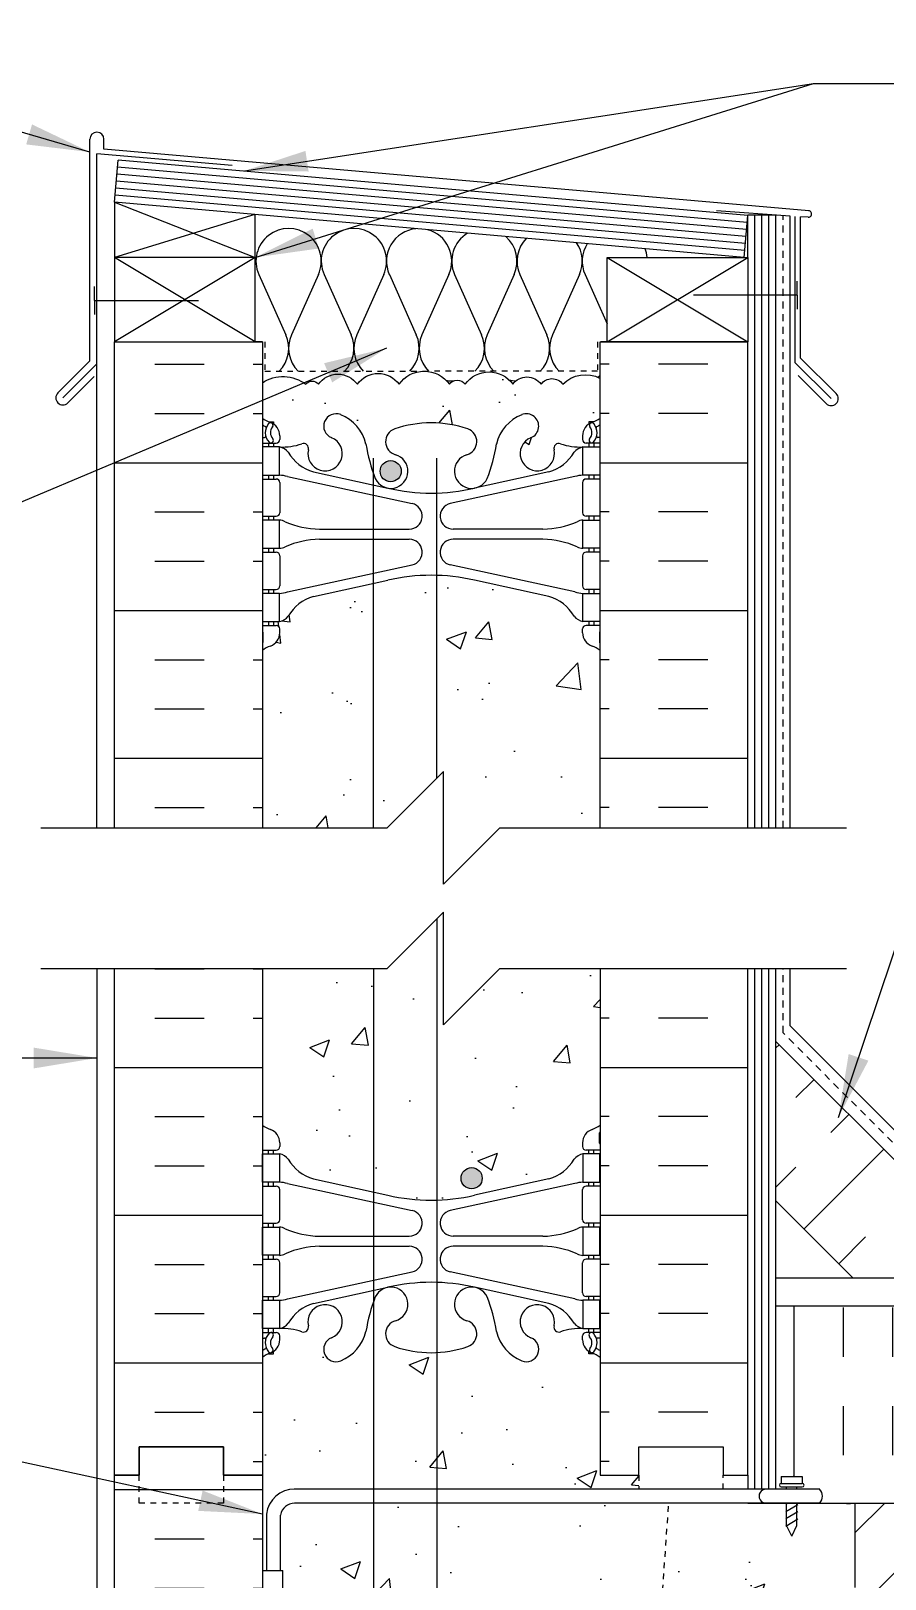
# Model space of a CAD drawing. Header units: inches. Extents: x 75.7 to 124.6, y 98.3 to 176.3.
# Drawn here: x 92.19 to 107.37, y 148.44 to 175.94 of the extents above; entities that cross this region are included whole.
import ezdxf

# ---------------------------------------------------------------- set-up
doc = ezdxf.new("R2010")
doc.units = ezdxf.units.IN
doc.header["$LTSCALE"] = 0.5
doc.header["$MEASUREMENT"] = 0
doc.linetypes.add('DASHED2', pattern=[0.375, 0.25, -0.125])
doc.linetypes.add('HIDDEN2', pattern=[0.1875, 0.125, -0.0625])
for name, color, linetype in [('HATCH', 12, 'Continuous'), ('Hidden2', 12, 'HIDDEN2'), ('line25', 2, 'Continuous'), ('LINE3', 3, 'Continuous'), ('LINE50', 5, 'Continuous'), ('LINE9', 9, 'Continuous'), ('TEXT', 4, 'Continuous'), ('Web_Edge', 9, 'Continuous')]:
    doc.layers.add(name, color=color, linetype=linetype)
doc.styles.add('DIM', font='romans.shx', dxfattribs={"width": 0.7})
doc.dimstyles.new('ext_12', dxfattribs={"dimscale": 12, "dimtxt": 0.09375, "dimasz": 0.09375, "dimexe": 0.09375, "dimexo": 0.0625, "dimgap": 0.0625, "dimtad": 1, "dimdec": 1, "dimzin": 3, "dimdsep": 46, "dimlunit": 4, "dimtxsty": 'DIM', "dimcen": 0.09, "dimdle": 0.09375, "dimclrt": 4, "dimadec": 0, "dimazin": 0, "dimtfac": 1, "dimtdec": 1, "dimtmove": 2, "dimatfit": 3, "dimfxl": 1, "dimfrac": 2, "dimtolj": 1, "dimtzin": 0, "dimarcsym": 0})

msp = doc.modelspace()

# ---------------------------------------------------------------- hatches: boundary and pattern name
at = {"layer": 'HATCH'}
h = msp.add_hatch(dxfattribs=at)
h.set_pattern_fill('INSUL', color=256, scale=7, style=0)
h.set_pattern_definition([(0, (-2829.857, -243.8546), (0, 2.625), []), (0, (-2829.857, -242.9796), (0, 2.625), [0.875, -0.875]), (0, (-2829.857, -242.1046), (0, 2.625), [0.875, -0.875])])
h.paths.add_polyline_path([(93.68, 161.787), (96.305, 161.787), (96.305, 170.419), (93.68, 170.419)])
h = msp.add_hatch(dxfattribs=at)
h.set_pattern_fill('INSUL', color=256, scale=7, style=0)
h.set_pattern_definition([(180, (3028.4662, -243.8546), (0, 2.625), []), (180, (3028.4662, -242.9796), (0, 2.625), [0.875, -0.875]), (180, (3028.4662, -242.1046), (0, 2.625), [0.875, -0.875])])
h.paths.add_polyline_path([(102.305, 161.787), (104.93, 161.787), (104.93, 170.419), (102.305, 170.419)])
h = msp.add_hatch(dxfattribs=at)
h.set_pattern_fill('AR-CONC', color=256, scale=0.5)
h.paths.add_polyline_path([(102.305, 126.068, 0.082415), (102.161, 126.147, -0.317837), (101.995, 126.383), (101.995, 126.451, -0.414214), (102.057, 126.513), (102.105, 126.513), (102.105, 126.583), (102, 126.583, -0.188973), (101.844, 126.678, 0.196323), (101.395, 127.024), (100.073, 127.315, 0.057795), (99.305, 127.404, 0.057795), (98.536, 127.315), (97.215, 127.024, 0.196323), (96.765, 126.678, -0.188973), (96.61, 126.583), (96.505, 126.583), (96.505, 126.513), (96.552, 126.513, -0.414214), (96.615, 126.451), (96.615, 126.383, -0.317837), (96.448, 126.147, 0.082415), (96.305, 126.068), (96.305, 123.289), (98.305, 123.289), (99.305, 124.289), (99.305, 123.289), (99.305, 122.289), (100.305, 123.289), (102.305, 123.289)])
h.paths.add_polyline_path([(101.805, 133.931, 0.291097), (101.517, 134.384), (100.258, 134.973, 0.093369), (99.451, 135.18, 0.016332), (99.305, 135.185, 0.109869), (98.351, 134.973), (97.093, 134.384, 0.291097), (96.805, 133.931), (96.805, 132.79), (96.925, 132.59), (96.925, 132.478), (96.305, 132.478), (96.305, 132.287), (96.305, 130.198, 0.064398), (96.415, 130.132), (96.505, 130.132), (96.505, 130.09, -0.249069), (96.615, 129.883), (96.615, 129.816, -0.414214), (96.552, 129.753), (96.505, 129.753), (96.505, 129.683), (96.61, 129.683, 0.10046), (97.003, 129.74, -0.601435), (97.123, 129.635, 2.182095), (97.533, 129.848, -1), (97.696, 130.257, -0.24438), (98.145, 129.736, 0.053157), (98.311, 129.122, 0.223253), (98.511, 128.957), (98.53, 128.953, 0.955472), (98.669, 129.546, -0.735593), (98.656, 130.004, -0.082755), (99.305, 130.112, -0.082755), (99.953, 130.004, -0.735593), (99.94, 129.546, 0.955472), (100.079, 128.953), (100.098, 128.957, 0.223253), (100.299, 129.122, 0.053157), (100.464, 129.736, -0.24438), (100.913, 130.257, -1), (101.076, 129.848, 2.182095), (101.486, 129.635, -0.601435), (101.606, 129.74, 0.10046), (102, 129.683), (102.105, 129.683), (102.105, 129.753), (102.057, 129.753, -0.414214), (101.995, 129.816), (101.995, 129.883, -0.249069), (102.105, 130.09), (102.105, 130.132), (102.195, 130.132, 0.064398), (102.305, 130.198), (102.305, 132.287), (102.305, 132.478), (101.685, 132.478), (101.685, 132.59), (101.805, 132.79)])
h.paths.add_polyline_path([(99.19, 135.815, 0.413582), (98.815, 136.189), (97.43, 136.189, 0.414214), (96.805, 135.564), (96.805, 135.037, 0.549071), (97.339, 134.698), (98.351, 135.172, -0.053094), (98.801, 135.327, 0.350119)])
h.paths.add_polyline_path([(98.801, 137.232, -0.053094), (98.351, 137.387), (97.339, 137.861, 0.549071), (96.805, 137.521), (96.805, 136.994, 0.414214), (97.43, 136.369), (98.815, 136.369, 0.085652), (98.94, 136.391, 0.316711), (99.19, 136.743, 0.350119)])
h.paths.add_polyline_path([(101.805, 136.994), (101.805, 137.521, 0.549071), (101.271, 137.861), (100.258, 137.387, -0.053094), (99.808, 137.232, 0.350119), (99.42, 136.743, 0.413582), (99.795, 136.369), (101.18, 136.369, 0.414214)])
h.paths.add_polyline_path([(101.805, 135.564, 0.414214), (101.18, 136.189), (99.795, 136.189, 0.413582), (99.42, 135.815, 0.350119), (99.808, 135.327, -0.053094), (100.258, 135.172), (101.271, 134.698, 0.549071), (101.805, 135.037)])
h.paths.add_polyline_path([(101.805, 140.749), (101.905, 140.749), (101.905, 140.779, -0.327813), (101.94, 140.827), (101.94, 141.032), (102.305, 141.032), (102.305, 141.581, 0.198272), (102.218, 141.525, 0.520567), (101.937, 141.525, 0.520567), (101.751, 141.525, 0.520567), (101.523, 141.525, 0.507124), (101.305, 141.525, 0.507124), (101.086, 141.525, 0.520567), (100.859, 141.525, 0.520567), (100.672, 141.525, 0.520567), (100.391, 141.525, 0.520567), (100.17, 141.525, 0.520567), (100.01, 141.525, 0.520567), (99.612, 141.525, 0.520567), (99.473, 141.525, 0.520567), (99.335, 141.525, 0.520567), (99.128, 141.525, 0.520567), (98.925, 141.525, 0.498871), (98.805, 141.539, 0.507124), (98.586, 141.539, 0.520567), (98.359, 141.539, 0.520567), (98.172, 141.539, 0.520567), (97.891, 141.539, 0.520567), (97.67, 141.539, 0.520567), (97.51, 141.539, 0.520567), (97.112, 141.539, 0.520567), (96.973, 141.539, 0.520567), (96.835, 141.539, 0.520567), (96.628, 141.539, 0.520567), (96.425, 141.539, 0.498871), (96.305, 141.553), (96.305, 141.032), (96.67, 141.032), (96.67, 140.827, -0.327813), (96.705, 140.779), (96.705, 140.749), (96.805, 140.749), (96.805, 139.234, 0.258958), (97.064, 138.767, -0.31131), (97.12, 138.637, 2.127293), (97.533, 138.861, -1), (97.696, 139.27, -0.325306), (98.163, 138.528, 0.10488), (98.335, 137.716, 1.422913), (98.669, 138.183, -0.735593), (98.656, 138.641, -0.082755), (99.305, 138.749, -0.082755), (99.953, 138.641, -0.735593), (99.94, 138.183, 1.422913), (100.274, 137.716, 0.10488), (100.446, 138.528, -0.325306), (100.913, 139.27, -1), (101.076, 138.861, 2.127293), (101.489, 138.637, -0.31131), (101.545, 138.767, 0.258958), (101.805, 139.234)])
h.paths.add_polyline_path([(103.156, 144.506), (103.281, 146.292, 0.932515), (103.333, 147.039), (103.525, 149.787), (96.874, 149.787, 0.366745), (96.63, 149.576), (96.63, 148.592), (96.67, 148.592), (96.67, 147.392), (96.305, 147.392), (96.305, 146.642), (96.67, 146.642), (96.67, 145.442), (96.305, 145.442), (96.305, 144.692), (96.67, 144.692), (96.67, 143.492), (96.305, 143.492), (96.305, 142.742), (96.67, 142.742), (96.67, 141.662), (96.305, 141.662), (96.305, 141.553, -0.498871), (96.425, 141.539, -0.520567), (96.628, 141.539, -0.520567), (96.835, 141.539, -0.520567), (96.973, 141.539, -0.520567), (97.112, 141.539, -0.520567), (97.51, 141.539, -0.520567), (97.67, 141.539, -0.520567), (97.891, 141.539, -0.520567), (98.172, 141.539, -0.520567), (98.359, 141.539, -0.520567), (98.586, 141.539, -0.507124), (98.805, 141.539, -0.498871), (98.925, 141.525, -0.520567), (99.128, 141.525, -0.520567), (99.335, 141.525, -0.520567), (99.473, 141.525, -0.520567), (99.612, 141.525, -0.520567), (100.01, 141.525, -0.520567), (100.17, 141.525, -0.520567), (100.391, 141.525, -0.520567), (100.672, 141.525, -0.520567), (100.859, 141.525, -0.520567), (101.086, 141.525, -0.507124), (101.305, 141.525, -0.507124), (101.523, 141.525, -0.520567), (101.751, 141.525, -0.520567), (101.937, 141.525, -0.520567), (102.218, 141.525, -0.198272), (102.305, 141.581), (102.305, 141.787), (102.992, 141.787, -1), (102.992, 142.162)])
h.paths.add_polyline_path([(106.832, 148.287), (106.832, 149.787), (105.803, 149.787), (105.803, 149.389), (105.71, 149.202), (105.616, 149.389), (105.616, 149.787), (103.525, 149.787), (103.333, 147.039, -0.932515), (103.281, 146.292), (103.156, 144.506), (104.601, 144.658, -0.559194)])
h.paths.add_polyline_path([(106.832, 148.287, 0.559194), (104.601, 144.658, 1.788289)])
h.paths.add_polyline_path([(102.305, 152.376, 0.064398), (102.195, 152.442), (102.105, 152.442), (102.105, 152.484, -0.249069), (101.995, 152.691), (101.995, 152.758, -0.414214), (102.057, 152.821), (102.105, 152.821), (102.105, 152.891), (102, 152.891, 0.10046), (101.606, 152.834, -0.601435), (101.486, 152.939, 2.182095), (101.076, 152.726, -1), (100.913, 152.317, -0.24438), (100.464, 152.838, 0.053157), (100.299, 153.452, 0.223253), (100.098, 153.617), (100.079, 153.621, 0.955472), (99.94, 153.028, -0.735593), (99.953, 152.57, -0.082755), (99.305, 152.461, -0.082755), (98.656, 152.57, -0.735593), (98.669, 153.028, 0.955472), (98.53, 153.621), (98.511, 153.617, 0.223253), (98.311, 153.452, 0.053157), (98.145, 152.838, -0.24438), (97.696, 152.317, -1), (97.533, 152.726, 2.182095), (97.123, 152.939, -0.601435), (97.003, 152.834, 0.10046), (96.61, 152.891), (96.505, 152.891), (96.505, 152.821), (96.552, 152.821, -0.414214), (96.615, 152.758), (96.615, 152.691, -0.249069), (96.505, 152.484), (96.505, 152.442), (96.415, 152.442, 0.064398), (96.305, 152.376), (96.305, 150.287), (96.305, 148.592), (96.381, 148.592), (96.381, 149.594, -0.379483), (96.872, 150.037), (102.992, 150.037), (102.992, 150.287), (102.305, 150.287)])
h.paths.add_polyline_path([(101.995, 156.123), (101.995, 156.191, -0.317837), (102.161, 156.426, 0.082415), (102.305, 156.506), (102.305, 159.287), (100.523, 159.287), (99.523, 158.287), (99.523, 160.287), (98.523, 159.287), (96.305, 159.287), (96.305, 156.506, 0.082415), (96.448, 156.426, -0.317837), (96.615, 156.191), (96.615, 156.123, -0.414214), (96.552, 156.061), (96.505, 156.061), (96.505, 155.991), (96.61, 155.991, -0.188973), (96.765, 155.896, 0.196323), (97.215, 155.55), (98.536, 155.259, 0.057795), (99.305, 155.17, 0.057795), (100.073, 155.259), (101.395, 155.55, 0.196323), (101.844, 155.896, -0.188973), (102, 155.991), (102.105, 155.991), (102.105, 156.061), (102.057, 156.061, -0.414214)])
h.paths.add_polyline_path([(102.305, 164.936, 0.082415), (102.161, 165.015, -0.317837), (101.995, 165.251), (101.995, 165.319, -0.414214), (102.057, 165.381), (102.105, 165.381), (102.105, 165.451), (102, 165.451, -0.188973), (101.844, 165.546, 0.196323), (101.395, 165.892), (100.073, 166.183, 0.057795), (99.305, 166.272, 0.057795), (98.536, 166.183), (97.215, 165.892, 0.196323), (96.765, 165.546, -0.188973), (96.61, 165.451), (96.505, 165.451), (96.505, 165.381), (96.552, 165.381, -0.414214), (96.615, 165.319), (96.615, 165.251, -0.317837), (96.448, 165.015, 0.082415), (96.305, 164.936), (96.305, 161.787), (98.523, 161.787), (99.523, 162.787), (99.523, 160.787), (100.523, 161.787), (102.305, 161.787)])
h.paths.add_polyline_path([(102.305, 169.77, 0.336749), (101.643, 169.665, 0.520567), (101.256, 169.665, 0.520567), (100.756, 169.665, 0.520567), (99.909, 169.665, 0.520567), (99.627, 169.665, 0.520567), (98.733, 169.665, 0.520567), (97.993, 169.665, 0.520567), (97.3, 169.665, 0.520567), (97.08, 169.665, 0.321585), (96.305, 169.69), (96.305, 169.066, 0.064398), (96.415, 169), (96.505, 169), (96.505, 168.958, -0.249069), (96.615, 168.751), (96.615, 168.684, -0.414214), (96.552, 168.621), (96.505, 168.621), (96.505, 168.551), (96.61, 168.551, 0.10046), (97.003, 168.608, -0.601435), (97.123, 168.503, 2.182095), (97.533, 168.716, -1), (97.696, 169.125, -0.24438), (98.145, 168.604, 0.053157), (98.311, 167.99, 0.223253), (98.511, 167.825), (98.53, 167.821, 0.955472), (98.669, 168.414, -0.735593), (98.656, 168.872, -0.082755), (99.305, 168.98, -0.082755), (99.953, 168.872, -0.735593), (99.94, 168.414, 0.955472), (100.079, 167.821), (100.098, 167.825, 0.223253), (100.299, 167.99, 0.053157), (100.464, 168.604, -0.24438), (100.913, 169.125, -1), (101.076, 168.716, 2.182095), (101.486, 168.503, -0.601435), (101.606, 168.608, 0.10046), (102, 168.551), (102.105, 168.551), (102.105, 168.621), (102.057, 168.621, -0.414214), (101.995, 168.684), (101.995, 168.751, -0.249069), (102.105, 168.958), (102.105, 169), (102.195, 169, 0.064398), (102.305, 169.066)])
h = msp.add_hatch(dxfattribs=at)
h.set_pattern_fill('INSUL', color=256, scale=7, style=0)
h.set_pattern_definition([(0, (-2829.857, -246.7226), (0, 2.625), []), (0, (-2829.857, -245.8476), (0, 2.625), [0.875, -0.875]), (0, (-2829.857, -244.9726), (0, 2.625), [0.875, -0.875])])
h.paths.add_polyline_path([(96.305, 159.287), (93.68, 159.287), (93.68, 150.287), (94.117, 150.287), (94.117, 150.787), (95.617, 150.787), (95.617, 150.287), (96.305, 150.287)])
h = msp.add_hatch(dxfattribs=at)
h.set_pattern_fill('INSUL', color=256, scale=7, style=0)
h.set_pattern_definition([(180, (3028.4662, -246.7226), (0, 2.625), []), (180, (3028.4662, -245.8476), (0, 2.625), [0.875, -0.875]), (180, (3028.4662, -244.9726), (0, 2.625), [0.875, -0.875])])
h.paths.add_polyline_path([(104.93, 159.287), (102.305, 159.287), (102.305, 150.287), (102.992, 150.287), (102.992, 150.787), (104.492, 150.787), (104.492, 150.287), (104.93, 150.287)])
h = msp.add_hatch(dxfattribs=at)
h.set_pattern_fill('INSUL', color=256, scale=7, angle=45, style=0)
h.set_pattern_definition([(45, (-1.8736, -5.1142), (-1.856155, 1.856155), []), (45, (-2.4923, -4.4954), (-1.856155, 1.856155), [0.875, -0.875]), (45, (-3.111, -3.8767), (-1.856155, 1.856155), [0.875, -0.875])])
h.paths.add_polyline_path([(106.678, 153.912), (109.506, 153.912), (105.43, 157.989), (105.43, 155.16)])
h = msp.add_hatch(dxfattribs=at)
h.set_pattern_fill('INSUL', color=256, scale=7, angle=90, style=0)
h.set_pattern_definition([(90, (-1.8736, -5.1142), (-2.625, 2e-16), []), (90, (-2.7486, -5.1142), (-2.625, 2e-16), [0.875, -0.875]), (90, (-3.6236, -5.1142), (-2.625, 2e-16), [0.875, -0.875])])
edge = h.paths.add_edge_path()
edge.add_arc((105.897, 150.108), 0.0312, 270, 450)
edge.add_line((105.897, 150.139), (105.522, 150.139))
edge.add_arc((105.522, 150.108), 0.0312, 90, 270)
edge.add_line((105.522, 150.077), (105.897, 150.077))
h.paths.add_polyline_path([(105.897, 150.264), (105.897, 150.139), (105.522, 150.139), (105.522, 150.264)])
edge = h.paths.add_edge_path()
edge.add_line((105.616, 150.037), (105.616, 150.077))
edge.add_line((105.616, 150.077), (105.803, 150.077))
edge.add_line((105.803, 150.077), (105.803, 150.037))
edge.add_line((105.803, 150.037), (106.206, 150.037))
edge.add_arc((106.069, 149.911), 0.186, -41.8195, 42.6425, ccw=False)
edge.add_line((106.208, 149.787), (123.569, 149.787))
edge.add_line((123.569, 149.787), (123.569, 153.287))
edge.add_line((123.569, 153.287), (105.43, 153.287))
edge.add_line((105.43, 153.287), (105.43, 150.037))
edge.add_line((105.43, 150.037), (105.616, 150.037))
h = msp.add_hatch(dxfattribs=at)
h.set_pattern_fill('INSUL', color=256, scale=7, style=0)
h.set_pattern_definition([(0, (-2829.857, -264.7226), (0, 2.625), []), (0, (-2829.857, -263.8476), (0, 2.625), [0.875, -0.875]), (0, (-2829.857, -262.9726), (0, 2.625), [0.875, -0.875])])
h.paths.add_polyline_path([(93.68, 132.287), (94.117, 132.287), (94.117, 132.787), (95.617, 132.787), (95.617, 132.287), (96.305, 132.287), (96.305, 150.287), (95.617, 150.287), (95.617, 150.787), (94.117, 150.787), (94.117, 150.287), (93.68, 150.287)])
h = msp.add_hatch(dxfattribs=at)
h.set_pattern_fill('ANSI31', color=256, scale=8, style=0)
h.paths.add_polyline_path([(123.569, 147.248), (124.569, 148.248), (123.569, 148.248), (122.569, 148.248), (123.569, 149.248), (123.569, 149.787), (106.832, 149.787), (106.832, 148.287, -1.788289), (104.601, 144.658), (103.156, 144.506), (102.992, 142.162, 1), (102.992, 141.787), (123.569, 141.787)])
h.paths.add_polyline_path([(117.332, 145.787, -1), (122.332, 145.787, -1)], flags=16)
h.paths.add_polyline_path([(110.832, 145.787, -1), (115.832, 145.787, -1)], flags=16)
at = {"layer": 'LINE3'}
h = msp.add_hatch(color=256, dxfattribs=at)
h.paths.add_polyline_path([(98.77, 168.155, 0.831395), (98.402, 168.155)])
h.paths.add_polyline_path([(98.774, 168.121, 0.045935), (98.77, 168.155), (98.402, 168.155, 0.045935), (98.399, 168.121, 1)])
h = msp.add_hatch(color=256, dxfattribs=at)
h.paths.add_polyline_path([(100.207, 155.595, 0.831395), (99.839, 155.595)])
h.paths.add_polyline_path([(100.211, 155.56, 0.045935), (100.207, 155.595), (99.839, 155.595, 0.045935), (99.836, 155.56, 1)])

# ---------------------------------------------------------------- linework, layer by layer
at = {"layer": 'HATCH'}
for p, q in [((93.242, 170.082), (93.242, 174.018)), ((93.492, 173.843), (93.492, 174.018)), ((106.011, 172.747), (93.492, 173.843)), ((93.367, 170.03), (93.367, 173.759)), ((95.771, 173.549), (93.367, 173.759)), ((104.897, 172.293), (93.712, 173.271)), ((104.907, 172.417), (93.723, 173.396)), ((104.918, 172.542), (93.734, 173.52)), ((104.875, 172.044), (93.69, 173.022)), ((104.886, 172.168), (93.701, 173.147)), ((93.68, 172.898), (96.18, 171.919)), ((105.68, 172.653), (104.373, 172.744)), ((96.169, 172.68), (93.68, 171.919)), ((105.055, 161.787), (105.055, 172.67)), ((105.18, 161.787), (105.18, 172.67)), ((105.305, 161.787), (105.305, 172.67)), ((105.68, 161.787), (105.68, 172.653)), ((105.773, 170.048), (105.773, 172.646)), ((105.867, 170.131), (105.867, 172.642)), ((106.004, 172.634), (105.867, 172.642)), ((96.18, 170.419), (93.68, 171.919)), ((96.18, 171.919), (93.68, 170.419)), ((102.43, 170.419), (104.93, 171.919)), ((102.43, 171.919), (104.93, 170.419)), ((96.243, 171.615), (96.722, 170.542)), ((97.301, 171.616), (96.823, 170.542)), ((97.402, 171.615), (97.881, 170.542)), ((98.461, 171.616), (97.982, 170.542)), ((98.561, 171.615), (99.04, 170.542)), ((99.62, 171.616), (99.141, 170.542)), ((99.72, 171.615), (100.2, 170.542)), ((100.779, 171.616), (100.3, 170.542)), ((100.879, 171.615), (101.359, 170.542)), ((101.938, 171.616), (101.459, 170.542)), ((102.039, 171.615), (102.43, 170.741)), ((93.242, 170.082), (92.673, 169.513)), ((93.367, 170.03), (92.762, 169.424)), ((105.773, 170.048), (106.41, 169.411)), ((105.867, 170.131), (106.498, 169.5)), ((93.317, 169.803), (92.85, 169.336)), ((105.823, 169.822), (106.322, 169.323)), ((105.055, 150.037), (105.055, 159.287)), ((105.18, 150.037), (105.18, 159.287)), ((105.305, 150.037), (105.305, 159.287)), ((105.68, 158.269), (105.68, 159.287)), ((109.787, 154.162), (105.68, 158.269))]:
    msp.add_line(p, q, dxfattribs=at)
at = {"layer": 'HATCH', "color": 6, "linetype": 'DASHED2', "ltscale": 0.5}
for points in [[(94.992, 170.419), (96.349, 170.419), (96.349, 169.898), (99.305, 169.898)], [(103.617, 170.419), (102.261, 170.419), (102.261, 169.898), (99.305, 169.898)]]:
    msp.add_lwpolyline(points, dxfattribs=at)
at = {"layer": 'HATCH'}
msp.add_lwpolyline([(96.305, 169.69, -0.321585), (97.08, 169.665, -0.520567), (97.3, 169.665, -0.520567), (97.993, 169.665, -0.520567), (98.733, 169.665, -0.520567), (99.627, 169.665, -0.520567), (99.909, 169.665, -0.520567), (100.756, 169.665, -0.520567), (101.256, 169.665, -0.520567), (101.643, 169.665, -0.336749), (102.305, 169.77)], format="xyb", dxfattribs=at)
for centre, radius, start, end in [((93.367, 174.018), 0.125, 0, 180), ((106.007, 172.691), 0.0568, 266.6389, 86.6389), ((96.772, 171.852), 0.58, 335.9664, 204.0694), ((97.931, 171.852), 0.58, 335.9664, 204.0694), ((99.09, 171.852), 0.58, 95.5654, 204.0694), ((99.09, 171.852), 0.58, 335.9664, 74.4346), ((100.25, 171.852), 0.58, 121.0207, 204.0694), ((100.25, 171.852), 0.58, 335.9664, 48.9793), ((101.409, 171.852), 0.58, 135.6124, 204.0694), ((101.409, 171.852), 0.58, 335.9664, 34.3876), ((102.568, 171.852), 0.58, 147.5967, 204.0694), ((102.568, 171.852), 0.58, 6.6407, 22.4033), ((96.193, 170.306), 0.58, 315.3149, 24.0694), ((97.352, 170.306), 0.58, 155.9664, 224.6851), ((97.352, 170.306), 0.58, 315.3149, 24.0694), ((98.511, 170.306), 0.58, 155.9664, 224.6851), ((98.511, 170.306), 0.58, 315.3149, 24.0694), ((99.671, 170.306), 0.58, 155.9664, 224.6851), ((99.67, 170.306), 0.58, 315.3149, 24.0694), ((100.83, 170.306), 0.58, 155.9664, 224.6851), ((100.829, 170.306), 0.58, 315.3149, 24.0694), ((101.989, 170.306), 0.58, 155.9664, 224.6851), ((97.352, 170.306), 0.58, 269.9771, 270), ((97.352, 170.306), 0.58, 270, 270.0458), ((99.671, 170.306), 0.58, 259.8878, 270), ((99.67, 170.306), 0.58, 270, 273.6965), ((100.83, 170.306), 0.58, 255.8368, 268.3302), ((101.989, 170.306), 0.58, 297.6798, 302.977), ((92.762, 169.424), 0.125, 135, 315), ((106.41, 169.411), 0.125, 225, 45)]:
    msp.add_arc(centre, radius, start, end, dxfattribs=at)
at = {"layer": 'Hidden2'}
msp.add_line((103.333, 147.039), (103.525, 149.787), dxfattribs=at)
at = {"layer": 'line25'}
for p, q in [((93.68, 172.898), (93.745, 173.645)), ((104.929, 172.666), (93.745, 173.645)), ((93.68, 172.898), (93.68, 170.419)), ((104.864, 171.919), (93.68, 172.898)), ((96.18, 170.419), (96.18, 172.679)), ((104.864, 171.919), (104.929, 172.666)), ((104.93, 171.919), (104.93, 172.67)), ((105.43, 172.67), (104.93, 172.67)), ((105.43, 161.787), (105.43, 172.67)), ((96.18, 171.919), (93.68, 171.919)), ((93.68, 170.419), (96.18, 170.419)), ((96.305, 170.419), (96.18, 170.419)), ((96.305, 170.419), (96.305, 161.787)), ((102.305, 161.787), (102.305, 170.419)), ((102.305, 170.419), (102.43, 170.419)), ((96.305, 159.287), (96.305, 150.287)), ((102.305, 159.287), (102.305, 150.287)), ((105.43, 150.037), (105.43, 159.287)), ((109.631, 153.787), (105.43, 157.989)), ((106.803, 153.787), (105.43, 155.16)), ((96.305, 150.287), (96.305, 148.592)), ((104.93, 150.287), (104.93, 150.037)), ((104.93, 149.787), (106.832, 149.787)), ((106.832, 149.787), (123.569, 149.787)), ((106.832, 149.787), (106.832, 148.287)), ((96.305, 148.592), (96.305, 132.287)), ((96.305, 148.592), (96.67, 148.592)), ((96.67, 147.392), (96.67, 148.592))]:
    msp.add_line(p, q, dxfattribs=at)
msp.add_lwpolyline([(104.93, 171.919), (104.93, 170.419), (102.43, 170.419), (102.43, 171.919)], close=True, dxfattribs=at)
msp.add_lwpolyline([(123.569, 153.287), (105.43, 153.287)], dxfattribs=at)
at = {"layer": 'LINE3'}
for p, q in [((98.281, 161.787), (98.281, 168.35)), ((99.404, 162.668), (99.404, 168.35)), ((99.404, 160.168), (99.404, 141.561)), ((98.281, 159.287), (98.281, 123.289))]:
    msp.add_line(p, q, dxfattribs=at)
for centre in [(98.586, 168.121), (100.023, 155.56)]:
    msp.add_circle(centre, 0.188, dxfattribs=at)
at = {"layer": 'LINE50', "color": 9, "linetype": 'DASHED2'}
for p, q in [((105.555, 161.787), (105.555, 172.662)), ((105.555, 158.144), (105.555, 159.287)), ((109.724, 153.974), (105.555, 158.144))]:
    msp.add_line(p, q, dxfattribs=at)
at = {"layer": 'LINE50'}
for p, q in [((93.68, 161.787), (93.68, 170.419)), ((93.68, 170.419), (96.305, 170.419)), ((102.305, 170.419), (104.93, 170.419)), ((104.93, 161.787), (104.93, 170.419)), ((93.68, 150.287), (93.68, 159.287)), ((93.68, 132.287), (93.68, 150.287)), ((105.737, 150.287), (105.737, 150.287))]:
    msp.add_line(p, q, dxfattribs=at)
for points in [[(102.305, 150.287), (102.992, 150.287), (102.992, 150.787), (104.492, 150.787), (104.492, 150.287), (104.93, 150.287), (104.93, 159.287)], [(96.305, 150.287), (95.617, 150.287), (95.617, 150.787), (94.117, 150.787), (94.117, 150.287), (93.68, 150.287)], [(93.68, 150.287), (94.117, 150.287), (94.117, 150.787), (95.617, 150.787), (95.617, 150.287), (96.305, 150.287)]]:
    msp.add_lwpolyline(points, dxfattribs=at)
at = {"layer": 'LINE9'}
for p, q in [((93.322, 171.155), (93.322, 171.405)), ((105.808, 171.248), (105.808, 171.498)), ((93.322, 171.155), (95.168, 171.155)), ((93.322, 171.155), (93.322, 170.905)), ((105.808, 171.248), (103.962, 171.248)), ((105.808, 171.248), (105.808, 170.998)), ((93.367, 161.787), (93.367, 170.03)), ((98.523, 161.787), (99.523, 162.787)), ((99.523, 160.787), (99.523, 162.787)), ((92.367, 161.787), (98.523, 161.787)), ((100.523, 161.787), (99.523, 160.787)), ((100.523, 161.787), (106.68, 161.787)), ((98.523, 159.287), (99.523, 160.287)), ((99.523, 158.287), (99.523, 160.287)), ((92.367, 159.287), (98.523, 159.287)), ((93.367, 159.287), (93.367, 123.289)), ((100.523, 159.287), (99.523, 158.287)), ((100.523, 159.287), (106.68, 159.287)), ((105.522, 150.264), (105.522, 150.139)), ((105.522, 150.264), (105.897, 150.264)), ((105.897, 150.264), (105.897, 150.139)), ((106.206, 150.037), (96.872, 150.037)), ((105.522, 150.139), (105.897, 150.139)), ((105.522, 150.077), (105.897, 150.077)), ((105.522, 150.077), (105.897, 150.077)), ((105.616, 150.037), (105.616, 150.077)), ((105.803, 150.037), (105.803, 150.077)), ((106.208, 149.787), (96.874, 149.787)), ((105.602, 149.772), (105.628, 149.787)), ((105.602, 149.639), (105.82, 149.765)), ((105.602, 149.514), (105.82, 149.64)), ((105.616, 149.389), (105.616, 149.787)), ((105.803, 149.389), (105.803, 149.787)), ((96.381, 149.594), (96.381, 148.592)), ((96.63, 148.592), (96.63, 149.576)), ((105.602, 149.381), (105.82, 149.507)), ((105.71, 149.202), (105.616, 149.389)), ((105.71, 149.202), (105.803, 149.389))]:
    msp.add_line(p, q, dxfattribs=at)
msp.add_lwpolyline([(123.569, 153.787), (105.43, 153.787)], dxfattribs=at)
at = {"layer": 'LINE9', "linetype": 'DASHED2', "ltscale": 0.15}
for points in [[(95.617, 150.287), (95.617, 150.287), (95.617, 149.787), (94.117, 149.787), (94.117, 150.287), (94.117, 150.287)], [(95.617, 150.287), (95.617, 150.287), (95.617, 149.787), (94.117, 149.787), (94.117, 150.287), (94.117, 150.287)], [(102.992, 150.287), (102.992, 150.287), (102.992, 150.037)], [(104.492, 150.037), (104.492, 150.287), (104.492, 150.287)]]:
    msp.add_lwpolyline(points, dxfattribs=at)
at = {"layer": 'LINE9'}
for centre, radius, start, end in [((96.876, 149.538), 0.499, 89.3543, 173.5797), ((105.254, 149.912), 0.125, 89.3947, 270.6053), ((105.522, 150.108), 0.0312, 90, 270), ((105.897, 150.108), 0.0312, 270, 90), ((106.069, 149.911), 0.186, 318.1805, 42.6425), ((96.876, 149.538), 0.249, 89.3543, 171.2068)]:
    msp.add_arc(centre, radius, start, end, dxfattribs=at)
at = {"layer": 'Web_Edge'}
for p, q in [((96.415, 169), (96.505, 169)), ((96.505, 169), (96.505, 168.958)), ((102.195, 169), (102.105, 169)), ((102.105, 169), (102.105, 168.958)), ((96.305, 168.721), (96.346, 168.721)), ((96.305, 168.621), (96.552, 168.621)), ((96.415, 168.621), (96.415, 168.551)), ((96.505, 168.621), (96.505, 168.551)), ((96.615, 168.751), (96.615, 168.684)), ((101.995, 168.751), (101.995, 168.684)), ((102.305, 168.621), (102.057, 168.621)), ((102.105, 168.621), (102.105, 168.551)), ((102.195, 168.621), (102.195, 168.551)), ((102.305, 168.721), (102.263, 168.721)), ((96.415, 168.051), (96.415, 167.981)), ((96.505, 168.051), (96.505, 167.981)), ((97.215, 168.11), (98.536, 167.819)), ((101.395, 168.11), (100.073, 167.819)), ((102.105, 168.051), (102.105, 167.981)), ((102.195, 168.051), (102.195, 167.981)), ((96.305, 167.981), (96.552, 167.981)), ((96.615, 167.919), (96.615, 167.384)), ((96.754, 168.027), (98.965, 167.546)), ((101.856, 168.027), (99.644, 167.546)), ((101.995, 167.919), (101.995, 167.384)), ((102.305, 167.981), (102.057, 167.981)), ((96.305, 167.321), (96.552, 167.321)), ((96.415, 167.321), (96.415, 167.251)), ((96.505, 167.321), (96.505, 167.251)), ((102.305, 167.321), (102.057, 167.321)), ((102.105, 167.321), (102.105, 167.251)), ((102.195, 167.321), (102.195, 167.251)), ((97.319, 167.091), (98.915, 167.091)), ((101.29, 167.091), (99.694, 167.091)), ((96.305, 166.681), (96.552, 166.681)), ((96.415, 166.751), (96.415, 166.681)), ((96.505, 166.751), (96.505, 166.681)), ((97.319, 166.911), (98.915, 166.911)), ((101.29, 166.911), (99.694, 166.911)), ((102.305, 166.681), (102.057, 166.681)), ((102.105, 166.751), (102.105, 166.681)), ((102.195, 166.751), (102.195, 166.681)), ((96.615, 166.619), (96.615, 166.084)), ((96.754, 165.975), (98.965, 166.456)), ((101.856, 165.975), (99.644, 166.456)), ((101.995, 166.619), (101.995, 166.084)), ((97.215, 165.892), (98.536, 166.183)), ((101.395, 165.892), (100.073, 166.183)), ((96.305, 166.021), (96.552, 166.021)), ((96.415, 166.021), (96.415, 165.951)), ((96.505, 166.021), (96.505, 165.951)), ((102.305, 166.021), (102.057, 166.021)), ((102.105, 166.021), (102.105, 165.951)), ((102.195, 166.021), (102.195, 165.951)), ((96.305, 165.381), (96.552, 165.381)), ((96.415, 165.451), (96.415, 165.381)), ((96.505, 165.451), (96.505, 165.381)), ((96.615, 165.251), (96.615, 165.319)), ((101.995, 165.251), (101.995, 165.319)), ((102.305, 165.381), (102.057, 165.381)), ((102.105, 165.451), (102.105, 165.381)), ((102.195, 165.451), (102.195, 165.381)), ((96.315, 165.261), (96.315, 165.075)), ((102.295, 165.261), (102.295, 165.075)), ((96.315, 156.181), (96.315, 156.367)), ((102.295, 156.181), (102.295, 156.367)), ((96.305, 156.061), (96.552, 156.061)), ((96.415, 155.991), (96.415, 156.061)), ((96.505, 155.991), (96.505, 156.061)), ((96.615, 156.191), (96.615, 156.123)), ((101.995, 156.191), (101.995, 156.123)), ((102.305, 156.061), (102.057, 156.061)), ((102.105, 155.991), (102.105, 156.061)), ((102.195, 155.991), (102.195, 156.061)), ((96.305, 155.421), (96.552, 155.421)), ((96.415, 155.421), (96.415, 155.491)), ((96.505, 155.421), (96.505, 155.491)), ((96.754, 155.467), (98.965, 154.985)), ((97.215, 155.55), (98.536, 155.259)), ((101.856, 155.467), (99.644, 154.985)), ((101.395, 155.55), (100.073, 155.259)), ((102.305, 155.421), (102.057, 155.421)), ((102.105, 155.421), (102.105, 155.491)), ((102.195, 155.421), (102.195, 155.491)), ((96.615, 154.823), (96.615, 155.358)), ((101.995, 154.823), (101.995, 155.358)), ((96.305, 154.761), (96.552, 154.761)), ((96.415, 154.691), (96.415, 154.761)), ((96.505, 154.691), (96.505, 154.761)), ((102.305, 154.761), (102.057, 154.761)), ((102.105, 154.691), (102.105, 154.761)), ((102.195, 154.691), (102.195, 154.761)), ((97.319, 154.531), (98.915, 154.531)), ((97.319, 154.351), (98.915, 154.351)), ((101.29, 154.531), (99.694, 154.531)), ((101.29, 154.351), (99.694, 154.351)), ((96.305, 154.121), (96.552, 154.121)), ((96.415, 154.121), (96.415, 154.191)), ((96.505, 154.121), (96.505, 154.191)), ((96.615, 153.523), (96.615, 154.058)), ((101.995, 153.523), (101.995, 154.058)), ((102.305, 154.121), (102.057, 154.121)), ((102.105, 154.121), (102.105, 154.191)), ((102.195, 154.121), (102.195, 154.191)), ((96.754, 153.415), (98.965, 153.896)), ((101.856, 153.415), (99.644, 153.896)), ((97.215, 153.332), (98.536, 153.622)), ((101.395, 153.332), (100.073, 153.622)), ((96.305, 153.461), (96.552, 153.461)), ((96.415, 153.391), (96.415, 153.461)), ((96.505, 153.391), (96.505, 153.461)), ((102.305, 153.461), (102.057, 153.461)), ((102.105, 153.391), (102.105, 153.461)), ((102.195, 153.391), (102.195, 153.461)), ((96.305, 152.821), (96.552, 152.821)), ((96.305, 152.721), (96.346, 152.721)), ((96.415, 152.821), (96.415, 152.891)), ((96.505, 152.821), (96.505, 152.891)), ((96.615, 152.691), (96.615, 152.758)), ((101.995, 152.691), (101.995, 152.758)), ((102.305, 152.821), (102.057, 152.821)), ((102.105, 152.821), (102.105, 152.891)), ((102.195, 152.821), (102.195, 152.891)), ((102.305, 152.721), (102.263, 152.721)), ((96.415, 152.442), (96.505, 152.442)), ((96.505, 152.442), (96.505, 152.484)), ((102.105, 152.442), (102.105, 152.484)), ((102.195, 152.442), (102.105, 152.442))]:
    msp.add_line(p, q, dxfattribs=at)
for points in [[(96.31, 168.051), (96.61, 168.051), (96.61, 168.551), (96.31, 168.551)], [(102.3, 168.051), (102, 168.051), (102, 168.551), (102.3, 168.551)], [(96.31, 166.751), (96.61, 166.751), (96.61, 167.251), (96.31, 167.251)], [(102.3, 166.751), (102, 166.751), (102, 167.251), (102.3, 167.251)], [(96.31, 165.451), (96.61, 165.451), (96.61, 165.951), (96.31, 165.951)], [(102.3, 165.451), (102, 165.451), (102, 165.951), (102.3, 165.951)], [(96.31, 155.991), (96.61, 155.991), (96.61, 155.491), (96.31, 155.491)], [(102.3, 155.991), (102, 155.991), (102, 155.491), (102.3, 155.491)], [(96.31, 154.691), (96.61, 154.691), (96.61, 154.191), (96.31, 154.191)], [(102.3, 154.691), (102, 154.691), (102, 154.191), (102.3, 154.191)], [(96.31, 153.391), (96.61, 153.391), (96.61, 152.891), (96.31, 152.891)], [(102.3, 153.391), (102, 153.391), (102, 152.891), (102.3, 152.891)]]:
    msp.add_lwpolyline(points, close=True, dxfattribs=at)
for centre, radius, start, end in [((96.615, 169.458), 0.5, 231.6833, 250.5288), ((96.615, 169.458), 0.6, 238.8907, 245.0748), ((96.608, 168.806), 0.25, 140.1145, 222.4609), ((96.353, 168.896), 0.02, 340.7916, 65.0748), ((96.451, 168.937), 0.045, 319.1879, 141.448), ((96.365, 168.751), 0.25, 0, 70.5288), ((96.608, 168.806), 0.16, 140.0001, 222.4609), ((97.615, 168.921), 0.22, 68.1963, 248.1963), ((97.42, 168.433), 0.745, 13.2652, 68.1963), ((98.734, 168.645), 0.24, 108.923, 254.2747), ((99.305, 166.98), 2, 90, 108.923), ((99.305, 166.98), 2, 71.077, 90), ((99.875, 168.645), 0.24, 285.7253, 71.077), ((101.19, 168.433), 0.745, 111.8037, 166.7348), ((100.995, 168.921), 0.22, 291.8037, 111.8037), ((102.245, 168.751), 0.25, 109.4712, 180), ((102.159, 168.937), 0.045, 38.552, 220.8121), ((102.001, 168.806), 0.16, 317.5391, 39.9999), ((101.995, 169.458), 0.5, 289.4712, 308.3167), ((102.001, 168.806), 0.25, 317.5391, 39.8855), ((102.256, 168.896), 0.02, 114.9252, 199.2084), ((101.995, 169.458), 0.6, 294.9252, 301.1093), ((96.346, 168.741), 0.02, 270, 14.1541), ((96.457, 168.667), 0.045, 222.4609, 42.4609), ((96.552, 168.684), 0.0625, 270, 0), ((96.666, 169.55), 1, 266.7879, 289.9067), ((97.035, 168.524), 0.09, 346.6795, 108.8651), ((97.42, 168.433), 0.305, 166.6795, 68.1963), ((101.108, 169.075), 3, 189.0273, 201.1984), ((97.502, 169.075), 3, 338.8016, 350.9727), ((101.19, 168.433), 0.305, 111.8037, 13.3205), ((101.574, 168.524), 0.09, 71.1349, 193.3205), ((101.944, 169.55), 1, 250.0933, 273.2121), ((102.057, 168.684), 0.0625, 180, 270), ((102.152, 168.667), 0.045, 137.5391, 317.5391), ((102.263, 168.741), 0.02, 165.8459, 270), ((96.567, 168.305), 0.25, 37.2777, 80.0823), ((97.414, 168.833), 0.75, 210.155, 254.5838), ((98.586, 168.121), 0.305, 205.3782, 74.2747), ((100.023, 168.121), 0.305, 105.7253, 334.6218), ((101.195, 168.833), 0.75, 285.4162, 329.845), ((102.043, 168.305), 0.25, 99.9177, 142.7223), ((96.519, 167.055), 1, 76.4291, 84.7991), ((102.09, 167.055), 1, 95.2009, 103.5709), ((96.552, 167.919), 0.0625, 0, 90), ((99.305, 171.087), 3.356, 256.7692, 270), ((99.305, 171.087), 3.356, 270, 283.2308), ((102.057, 167.919), 0.0625, 90, 180), ((98.915, 167.321), 0.23, 270, 77.6055), ((99.694, 167.321), 0.23, 102.3945, 270), ((96.552, 167.384), 0.0625, 270, 0), ((96.605, 167.032), 0.219, 60.4937, 88.92), ((97.349, 168.691), 1.6, 246.5673, 268.9203), ((101.26, 168.691), 1.6, 271.0797, 293.4327), ((102.004, 167.032), 0.219, 91.08, 119.5063), ((102.057, 167.384), 0.0625, 180, 270), ((96.552, 166.619), 0.0625, 0, 90), ((96.605, 166.97), 0.219, 271.08, 299.5063), ((96.605, 166.97), 0.219, 271.08, 299.5063), ((97.349, 165.311), 1.6, 91.0797, 113.4327), ((97.349, 165.311), 1.6, 91.0797, 113.4327), ((98.915, 166.681), 0.23, 282.3945, 90), ((99.694, 166.681), 0.23, 90, 257.6055), ((101.26, 165.311), 1.6, 66.5673, 88.9203), ((101.26, 165.311), 1.6, 66.5673, 88.9203), ((102.004, 166.97), 0.219, 240.4937, 268.92), ((102.004, 166.97), 0.219, 240.4937, 268.92), ((102.057, 166.619), 0.0625, 90, 180), ((99.305, 162.916), 3.356, 90, 103.2308), ((99.305, 162.916), 3.356, 76.7692, 90), ((96.552, 166.084), 0.0625, 270, 0), ((96.519, 166.947), 1, 275.2009, 283.5709), ((97.414, 165.169), 0.75, 105.4162, 149.845), ((101.195, 165.169), 0.75, 30.155, 74.5838), ((102.09, 166.947), 1, 256.4291, 264.7991), ((102.057, 166.084), 0.0625, 180, 270), ((96.552, 165.319), 0.0625, 360, 90), ((96.567, 165.697), 0.25, 279.9177, 322.7223), ((102.043, 165.697), 0.25, 217.2777, 260.0823), ((102.057, 165.319), 0.0625, 90, 180), ((96.295, 165.261), 0.02, 0, 60.012), ((96.295, 165.075), 0.02, 301.073, 0), ((96.615, 164.544), 0.6, 121.073, 121.1093), ((96.365, 165.251), 0.25, 289.4712, 360), ((102.245, 165.251), 0.25, 180, 250.5288), ((102.315, 165.261), 0.02, 119.988, 180), ((102.315, 165.075), 0.02, 180, 238.927), ((101.995, 164.544), 0.6, 58.8907, 58.927), ((96.615, 164.544), 0.5, 109.4712, 128.3167), ((101.995, 164.544), 0.5, 51.6833, 70.5288), ((96.615, 156.898), 0.5, 231.6833, 250.5288), ((101.995, 156.898), 0.5, 289.4712, 308.3167), ((96.615, 156.898), 0.6, 238.8907, 238.927), ((96.295, 156.367), 0.02, 360, 58.927), ((96.365, 156.191), 0.25, 0, 70.5288), ((102.245, 156.191), 0.25, 109.4712, 180), ((102.315, 156.367), 0.02, 121.073, 180), ((101.995, 156.898), 0.6, 301.073, 301.1093), ((96.295, 156.181), 0.02, 299.988, 360), ((96.552, 156.123), 0.0625, 270, 0), ((96.567, 155.745), 0.25, 37.2777, 80.0823), ((102.043, 155.745), 0.25, 99.9177, 142.7223), ((102.057, 156.123), 0.0625, 180, 270), ((102.315, 156.181), 0.02, 180, 240.012), ((97.414, 156.273), 0.75, 210.155, 254.5838), ((101.195, 156.273), 0.75, 285.4162, 329.845), ((96.552, 155.358), 0.0625, 0, 90), ((96.519, 154.495), 1, 76.4291, 84.7991), ((102.09, 154.495), 1, 95.2009, 103.5709), ((102.057, 155.358), 0.0625, 90, 180), ((99.305, 158.526), 3.356, 256.7692, 270), ((99.305, 158.526), 3.356, 270, 283.2308), ((98.915, 154.761), 0.23, 270, 77.6055), ((99.694, 154.761), 0.23, 102.3945, 270), ((96.552, 154.823), 0.0625, 270, 0), ((96.605, 154.472), 0.219, 60.4937, 88.92), ((96.605, 154.472), 0.219, 60.4937, 88.92), ((97.349, 156.13), 1.6, 246.5673, 268.9203), ((97.349, 156.13), 1.6, 246.5673, 268.9203), ((101.26, 156.13), 1.6, 271.0797, 293.4327), ((101.26, 156.13), 1.6, 271.0797, 293.4327), ((102.004, 154.472), 0.219, 91.08, 119.5063), ((102.004, 154.472), 0.219, 91.08, 119.5063), ((102.057, 154.823), 0.0625, 180, 270), ((97.349, 152.751), 1.6, 91.0797, 113.4327), ((98.915, 154.121), 0.23, 282.3945, 90), ((99.694, 154.121), 0.23, 90, 257.6055), ((101.26, 152.751), 1.6, 66.5673, 88.9203), ((96.552, 154.058), 0.0625, 0, 90), ((96.605, 154.409), 0.219, 271.08, 299.5063), ((102.004, 154.409), 0.219, 240.4937, 268.92), ((102.057, 154.058), 0.0625, 90, 180), ((96.552, 153.523), 0.0625, 270, 0), ((98.586, 153.321), 0.305, 285.7253, 154.6218), ((99.305, 150.355), 3.356, 90, 103.2308), ((99.305, 150.355), 3.356, 76.7692, 90), ((100.023, 153.321), 0.305, 25.3782, 254.2747), ((102.057, 153.523), 0.0625, 180, 270), ((96.519, 154.387), 1, 275.2009, 283.5709), ((97.414, 152.609), 0.75, 105.4162, 149.845), ((97.42, 153.009), 0.305, 291.8037, 193.3205), ((101.108, 152.367), 3, 158.8016, 170.9727), ((97.502, 152.367), 3, 9.0273, 21.1984), ((101.19, 153.009), 0.305, 346.6795, 248.1963), ((101.195, 152.609), 0.75, 30.155, 74.5838), ((102.09, 154.387), 1, 256.4291, 264.7991), ((96.567, 153.137), 0.25, 279.9177, 322.7223), ((97.035, 152.918), 0.09, 251.1349, 13.3205), ((98.734, 152.797), 0.24, 105.7253, 251.077), ((99.875, 152.797), 0.24, 288.923, 74.2747), ((101.574, 152.918), 0.09, 166.6795, 288.8651), ((102.043, 153.137), 0.25, 217.2777, 260.0823), ((96.346, 152.701), 0.02, 345.8459, 90), ((96.608, 152.636), 0.25, 137.5391, 219.8855), ((96.457, 152.775), 0.045, 317.5391, 137.5391), ((96.608, 152.636), 0.16, 137.5391, 219.9999), ((96.365, 152.691), 0.25, 289.4712, 360), ((96.552, 152.758), 0.0625, 360, 90), ((96.666, 151.892), 1, 70.0933, 93.2121), ((97.615, 152.521), 0.22, 111.8037, 291.8037), ((97.42, 153.009), 0.745, 291.8037, 346.7348), ((101.19, 153.009), 0.745, 193.2652, 248.1963), ((100.995, 152.521), 0.22, 248.1963, 68.1963), ((101.944, 151.892), 1, 86.7879, 109.9067), ((102.057, 152.758), 0.0625, 90, 180), ((102.245, 152.691), 0.25, 180, 250.5288), ((102.152, 152.775), 0.045, 42.4609, 222.4609), ((102.001, 152.636), 0.16, 320.0001, 42.4609), ((102.001, 152.636), 0.25, 320.1145, 42.4609), ((102.263, 152.701), 0.02, 90, 194.1541), ((96.615, 151.984), 0.6, 114.9252, 121.1093), ((96.615, 151.984), 0.5, 109.4712, 128.3167), ((96.353, 152.546), 0.02, 294.9252, 19.2084), ((96.451, 152.505), 0.045, 218.552, 40.8121), ((99.305, 154.461), 2, 251.077, 270), ((99.305, 154.461), 2, 270, 288.923), ((102.159, 152.505), 0.045, 139.1879, 321.448), ((101.995, 151.984), 0.5, 51.6833, 70.5288), ((102.256, 152.546), 0.02, 160.7916, 245.0748), ((101.995, 151.984), 0.6, 58.8907, 65.0748)]:
    msp.add_arc(centre, radius, start, end, dxfattribs=at)

# ---------------------------------------------------------------- leaders
at = {"layer": 'TEXT'}
for points, override in [([(93.242, 173.79), (85.84, 175.942), (83.279, 175.942)], {"dimgap": 0.0625, "dimtad": 0}), ([(95.987, 173.457), (106.099, 175.011), (111.187, 175.011)], {"dimgap": 0.0625, "dimtad": 0}), ([(96.18, 171.919), (106.099, 175.011)], {"dimgap": 0.0625, "dimtad": 0}), ([(98.511, 170.306), (91.076, 167.176), (86.836, 167.176)], {"dimtad": 0}), ([(106.538, 156.641), (109.051, 164.12), (113.799, 164.12)], {"dimgap": 0.0625, "dimtad": 0}), ([(93.367, 157.696), (87.533, 157.696)], {"dimgap": 0.0625, "dimtad": 0}), ([(96.305, 149.594), (90.826, 150.775), (87.496, 150.775)], {"dimtad": 0})]:
    msp.add_leader(points, dimstyle='ext_12', override=override, dxfattribs=at)

doc.saveas('drawing.dxf')
